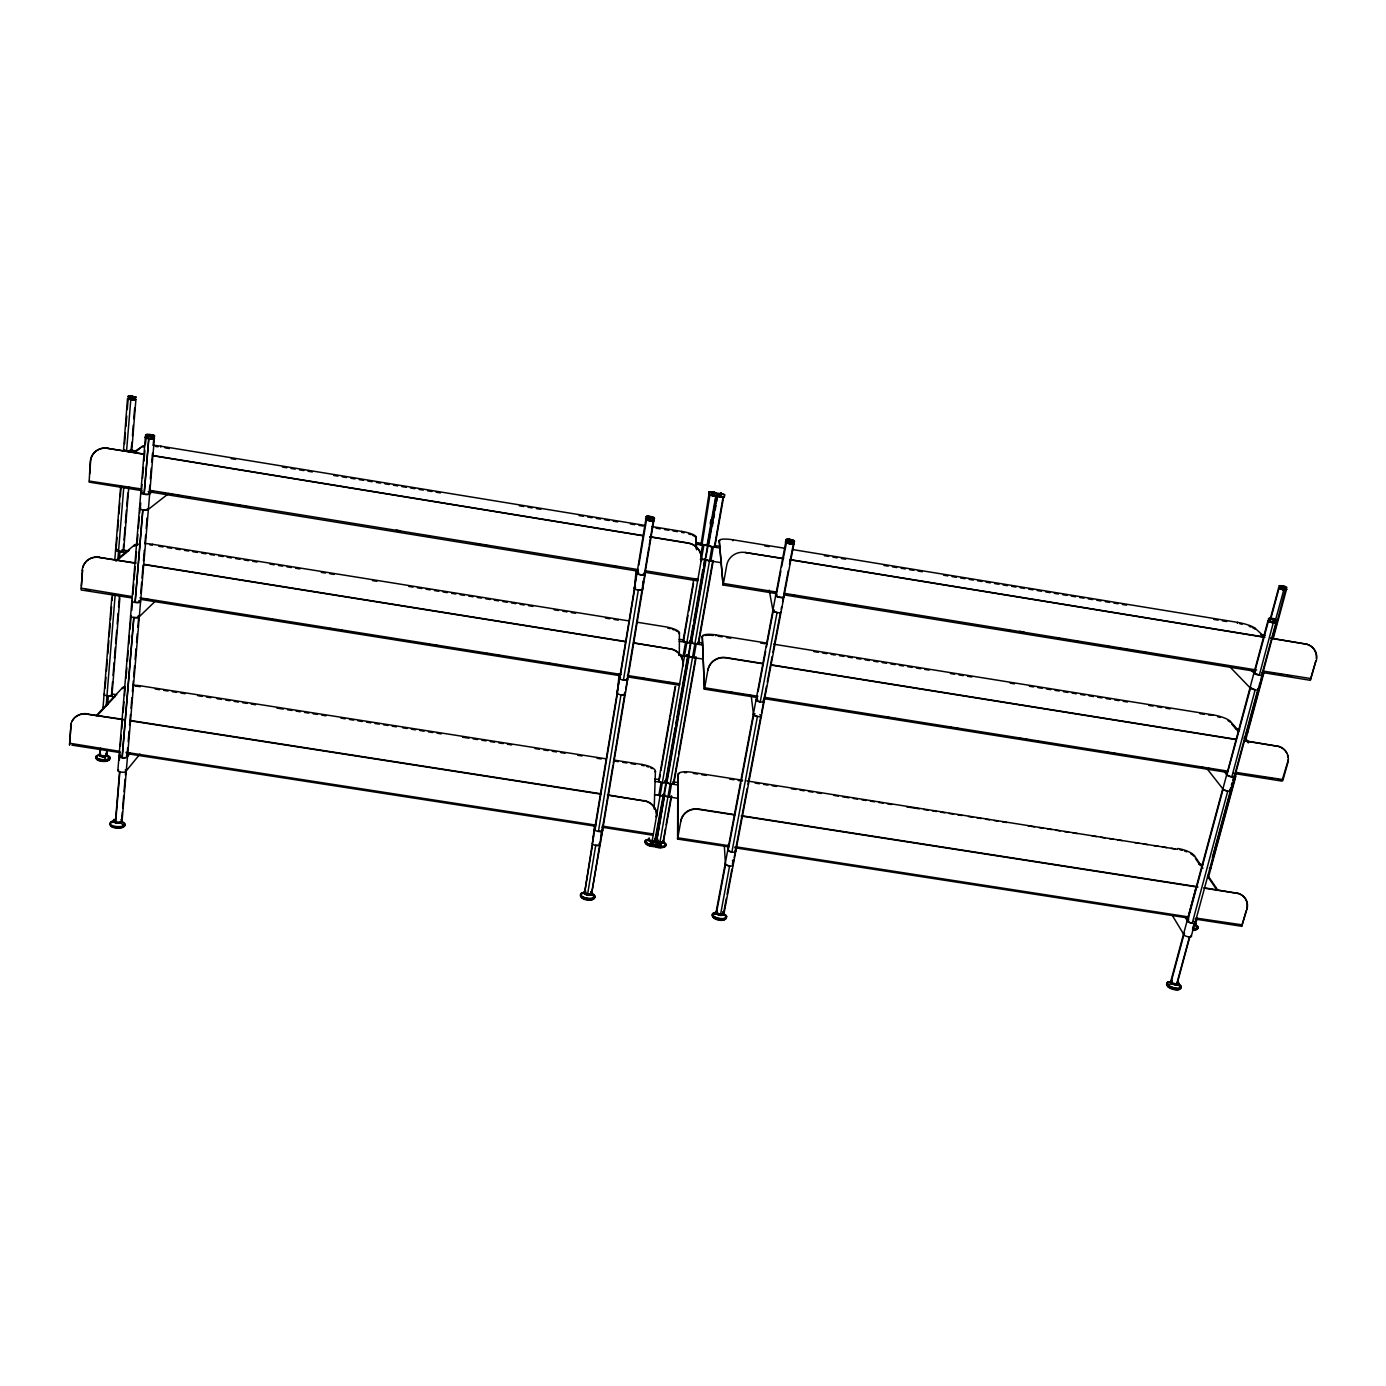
<?xml version="1.0" encoding="UTF-8"?>
<svg xmlns="http://www.w3.org/2000/svg" width="1386" height="1386" viewBox="0 0 1386 1386"><rect width="100%" height="100%" fill="white"/><g stroke="black" fill="none" stroke-linecap="round" stroke-linejoin="round"><path stroke-width="1.5" d="M742.567 780.231L691.371 772.21A13.86 4.678 10.2 0 0 677.789 774.791L677.598 839.067L728.378 846.794M677.789 774.791L677.91 837.439M1285.584 589.033C1289.586 591.527 1274.843 588.322 1280.023 587.681M654.209 846.759L653.17 846.586A38.011 13.981 9.9 0 1 651.784 846.361L649.618 845.945L649.843 844.213A14.362 3.067 -75 0 1 650.225 843.45L651.368 841.337L654.019 841.111M70.911 725.9L69.56 744.906L70.911 725.9A15.922 14.258 28.9 0 1 71.327 723.423M669.94 648.596A15.61 14.969 1.2 0 1 682.796 665.852L682.796 666.146A15.627 14.969 1.2 0 0 669.94 648.873L633.627 642.775M1270.217 620.53C1262.334 620.547 1281.357 625.259 1274.773 621.638A5.353 3.049 -65.8 0 1 1274.427 621.76L1274.011 621.621M656.981 840.696A3.794 1.559 16.6 0 0 656.427 840.886L655.561 845.425L657.726 845.824A40.922 15.003 9.9 0 0 658.818 845.98L661.33 846.222A6.705 2.495 10 0 0 666.06 844.871A6.705 2.495 10 0 0 663.114 841.926M654.157 809.043L655.422 771.292A13.877 4.678 9.7 0 0 641.978 764.466L614.223 760.117M653.343 834.199L653.17 835.29L601.992 827.217M713.114 492.134L712.924 492.203A16.199 15.662 53 0 1 716.597 493.312L708.852 492.134L713.877 492.03M643.78 800.467A15.229 14.224 2.3 0 1 656.392 816.874L656.375 817.238A15.246 14.241 2.3 0 0 643.762 800.831L607.414 794.802M712.387 492.169L712.612 492.255M1275.415 619.23A17.516 9.997 -65.4 0 0 1272.937 619.022L1277.147 620.668L1268.398 618.624L1276.211 620.72M111.244 822.782L111.382 821.603L113.34 821.24A27.01 21.518 60 0 1 114.449 821.153M642.948 581.115L642.359 589.327L643.624 581.722M81.324 586.139L82.536 569.923L81.116 589.968L131.878 597.955M144.283 454.106L107.727 448.371A16.84 15.367 40.2 0 0 90.298 461.555L89.137 482.12L141.84 490.627M89.674 473.943L90.61 461.347A16.84 15.35 40.2 0 1 108.039 448.18M105.977 754.452A3.933 1.369 3.6 0 1 105.89 756.375A3.933 1.369 3.6 0 1 100.329 756.028L100.554 754.798A3.448 1.195 3.5 0 0 100.71 756.392A3.448 1.195 3.5 0 0 105.319 756.721A3.448 1.195 3.5 0 0 105.994 755.179A6.999 2.425 3.5 0 1 108.42 759.078A6.999 2.425 3.5 0 1 97.384 758.385A6.999 2.425 3.5 0 1 100.364 754.85A7.121 2.477 3.5 0 0 97.297 758.61A7.121 2.477 3.5 0 0 108.558 759.285A7.121 2.477 3.5 0 0 105.856 755.335M128.153 398.354L131.566 399.982L136.036 399.411L127.512 398.423L123.527 449.982L126.542 451.178L131.739 450.952L135.88 399.74C136.157 400.138 122.124 395.478 130.856 395.963M103.014 707.657L111.816 597.141M114.778 560.065L120.703 485.81M99.601 754.694L100.104 748.388M105.111 688.08L105.96 677.356M106.479 670.911L107.328 660.169M107.848 653.724L108.87 640.852M109.217 636.555L110.239 623.735M110.568 619.49L111.59 606.756M112.093 600.381L112.595 594.022M116.06 550.19L117.082 537.352M117.602 530.925L118.451 520.235M118.971 513.808L119.82 503.118M120.322 496.69L121.188 486.001M124.567 443.745L125.416 433.056M125.918 426.663L126.784 415.973M127.287 409.563L128.188 398.752M100.572 748.336L100.069 754.642A3.448 1.195 3.6 0 1 100.364 753.568M153.153 438.773L146.933 438.201A4.66 0.936 6.6 0 1 146.206 436.659M106.15 705.838L115.177 594.681M117.949 558.385L123.787 487.144M127.997 451.351L131.739 450.935L126.542 451.178L130.786 399.774L127.685 398.718L132.935 399.774M107.623 704.85L108.351 695.911L114.743 696.915M119.387 558.558L119.941 551.524L126.351 552.546M104.73 755.716L104.452 756.86M106.757 749.895L106.427 754.088A3.448 1.195 3.6 0 0 106.012 753.828M111.66 692.584L112.526 681.86M113.046 675.432L114.085 662.56M114.432 658.281L115.298 647.557M115.644 643.26L116.684 630.405M117.204 624.046L118.053 613.444M118.572 607.085L119.421 596.482M123.146 550.744L123.666 544.334M124.012 540.055L125.052 527.234M125.398 522.972L126.438 510.152M126.784 505.873L127.824 493.052M130.96 451.091L131.913 442.238M132.432 435.845L133.281 425.173M133.801 418.78L134.667 408.108M106.878 754.053L107.207 749.861M111.989 695.01L119.837 597.955M123.631 550.952L128.811 486.85M149.532 434.823L150.086 435.083A17.931 17.013 -46.8 0 0 145.928 435.169M122.366 688.651L122.436 687.768A14.657 4.626 4.5 0 1 124.636 686.468M138.098 543.901A15.003 3.742 5.7 0 0 134.217 545.218L134.13 546.136A15.003 3.76 5.7 0 1 138.028 544.819M144.594 445.634A15.246 3.101 6.5 0 0 142.377 446.379L137.006 450.814M117.897 770.079L145.357 437.474M114.328 820.269L114.362 819.802A3.725 1.403 3.1 0 0 114.241 820.564L114.328 820.391A4.245 1.594 3.1 0 0 114.917 822.4A4.245 1.594 3.1 0 0 120.513 822.712A4.245 1.594 3.1 0 0 121.344 820.651M119.491 756.288L119.837 752.096M120.374 745.807L121.24 735.325M121.76 729.036L122.626 718.554M123.146 712.248L124.03 701.766M124.549 695.477L125.242 687.092M125.953 678.499L126.836 667.775M127.373 661.33L128.274 650.606M128.811 644.161L129.522 635.568M130.059 629.14L130.942 618.399M132.883 594.611L133.784 583.87M134.13 579.573L135.204 566.683M135.551 562.387L136.452 551.663M136.989 545.218L137.872 534.476M138.409 528.031L139.293 517.307M139.657 513.011L140.021 508.714M141.32 493.087L142.03 484.563M142.567 478.17L143.451 467.498M143.988 461.105L144.872 450.45M145.391 444.057L146.258 437.3M119.352 760.065L119.75 755.283M131.791 610.394L132.415 602.823M140.281 508.09L140.714 502.875M115.419 821.621L119.56 771.811M122.072 757.726L133.766 617.532M135.031 602.39L142.758 509.944M144.057 494.265L148.7 438.756L152.755 438.842M148.839 438.652L144.196 494.161A3.933 0.884 6.1 0 0 148.839 494.092M120.894 822.799L121.327 821.5A7.692 2.911 3.1 0 1 123.371 825.9A7.692 2.911 3.1 0 1 111.417 825.172A7.692 2.911 3.1 0 1 114.38 820.91A3.725 1.403 3.1 0 0 116.129 823.024A3.725 1.403 3.1 0 0 121.084 822.591M121.57 820.616L122.28 812.335M122.626 808.194L123.666 795.772M124.012 791.631L125.069 779.209M125.416 775.069L125.762 770.928M127.651 748.042L126.94 756.409A3.76 1.299 3.8 0 1 126.836 756.912M128.188 741.753L129.054 731.288M129.591 724.999L130.475 714.535M130.994 708.246L131.878 697.782M132.415 691.51L133.316 680.89M133.662 676.593L134.581 665.886M135.118 659.459L136.019 648.735M136.556 642.307L137.283 633.749M137.82 627.321L138.721 616.597M140.748 593L141.649 582.293M142.013 577.997L143.104 565.141M143.451 560.845L144.369 550.121M144.906 543.693L145.634 535.117M146.171 528.69L147.072 517.966M149.809 485.187L149.082 493.918A3.933 0.884 6.1 0 0 149.099 493.711M150.329 479.002L151.247 468.156M151.767 461.971L152.512 453.257M153.205 444.923L153.759 438.357M122.107 820.529L154.348 438.53M130.405 397.054C128.084 393.919 127.391 398.423 132.432 397.591M132.848 685.256A14.657 4.626 4.5 0 1 140.367 685.793L140.281 686.676A14.657 4.643 4.5 0 0 135.274 686.174M144.785 543.555A15.003 3.742 5.7 0 1 152.46 544.282L152.373 545.2A15.003 3.76 5.7 0 0 149.844 544.854M160.759 447.141L160.845 446.188A15.246 3.101 6.5 0 0 153.049 445.339M634.528 588.062L636.157 569.629M1272.885 637.82L1285.515 589.293M619.733 677.841L620.148 673.717M602.408 829.989L602.841 825.675M617.307 692.567L619.247 673.561M601.403 831.34L600.086 843.97L600.467 841.631M594.49 825.987L592.567 842.809A4.054 1.542 9.2 0 0 594.265 844.992A4.054 1.542 9.2 0 0 599.41 845.321A4.054 1.542 9.2 0 0 599.202 843.26M595.356 824.514L594.092 833.488M688.218 655.786L716.475 495.339L713.755 495.582M1270.252 620.772C1264.534 621.673 1280.768 624.653 1276.246 620.945M655.942 847.019C667.238 850.987 655.942 840.262 662.075 842.29M654.868 840.453A3.24 1.213 9.9 0 1 653.967 841.856A3.24 1.213 9.9 0 1 649.843 841.163A3.24 1.213 9.9 0 1 649.393 839.518A6.705 2.512 9.9 0 0 645.114 841.389L645.737 843.208M717.272 495.963C724.22 500.381 729.746 492.55 716.926 494.317M594.646 829.053L636.607 575.381M594.559 829.296L584.58 893.052M617.013 692.948L619.438 678.239M634.234 588.374L636.746 573.146M592.948 840.47L593.71 835.81M636.919 573.492L645.807 519.542M584.771 891.856L592.411 845.495M595.062 829.382L617.515 693.035M619.94 678.308L634.753 588.461M638.097 569.403L637.421 573.544A3.725 0.901 9.5 0 0 642.013 574.861A3.725 0.901 9.5 0 0 644.438 574.116M638.79 565.28L646.517 519.698M587.647 893.901L595.755 845.183A3.552 1.351 9.2 0 0 599.098 845.113A3.552 1.351 9.2 0 0 599.41 843.745M598.423 831.427L621.015 694.698A3.638 1.091 9.4 0 0 623.596 694.784M623.44 680.11L638.34 589.986A3.708 0.918 9.5 0 0 642.065 589.639L627.165 679.469M645.114 569.975L648.891 547.297M649.237 545.2L653.031 522.314M591.735 892.879L599.774 844.438M600.848 839.31L602.009 832.31M602.096 830.474L612.924 765.211M613.27 763.097L624.722 694.178M625.017 693.78L625.415 691.337M625.831 688.894L627.044 681.531M644.04 579.192L653.88 520.287M602.598 830.543L591.475 894.42M625.155 694.473L602.512 830.803M625.225 694.265L645.114 574.497M641.978 764.466L641.839 765.315A13.877 4.695 9.7 0 1 644.195 765.765M651.905 526.541L681.791 531.427L681.635 532.363A14.432 3.153 9.8 0 1 684.095 532.813M713.443 493.052L713.322 491.909M655.422 771.292L655.283 772.141A13.877 4.695 9.7 0 0 655.093 771.292M637.716 622.331L665.505 626.801A14.206 3.794 9.7 0 1 679.417 632.848L679.261 633.749A14.206 3.794 9.7 0 0 678.412 632.293M696.309 548.596L696.049 536.919A14.432 3.136 9.8 0 0 681.791 531.427M648.613 838.755L648.839 840.107M658.766 780.561L675.103 686.572M683.09 640.765L693.832 579.123M659.528 778.759L660.256 774.601M660.983 770.425L670.044 718.381M670.408 716.25L675.606 686.486M683.523 640.99L687.976 615.471M688.721 611.226L693.52 583.575M700.848 554.573L702.477 545.183C689.154 541.406 721.482 547.955 701.004 544.715L708.974 493.953M652.217 840.713L703.828 545.46M655.093 842.22L655.543 841.978A3.898 1.438 9.8 0 0 655.595 840.904L657.501 840.626M688.166 655.89L666.025 782.137M666.614 781.773L688.755 655.613M710.169 523.873L710.879 519.767M654.937 839.985L662.976 797.019M665.99 779.764L675.121 727.737M675.848 723.579L676.576 719.403M676.94 717.29L687.751 655.647M690.141 642.047L693.121 625.051M693.866 620.789L702.806 569.785M703.551 565.54L704.296 561.295M710.186 495.062L715.332 495.824L708.523 493.97L709.927 494.958L701.957 544.923L707.137 545.114L715.471 497.557M666.077 782.016L655.37 841.094M666.562 781.912L656.617 841.302M689.05 653.776L705.665 559.199A3.881 0.884 10 0 0 709.234 560.81A3.881 0.884 10 0 0 713.288 560.568M705.976 557.259L716.857 495.79M656.86 839.881L664.76 794.906M667.012 782.068L689.171 655.873M691.562 642.272L706.098 559.39M724.462 496.916L723.059 497.176L714.431 546.846L712.335 546.742L708.575 545.356L717.29 495.72L719.871 496.604M712.317 526.351L713.028 522.227M713.755 518.104L714.483 513.946M715.211 509.805L715.938 505.665M716.666 501.507L717.394 497.366M659.996 841.926L711.988 546.794L715.696 546.708L714.292 545.616M711.988 546.794C708.783 546.864 706.999 543.364 709.164 546.049C713.305 548.146 719.213 545.27 713.322 546.95L710.845 561.018L721.517 562.751M696.188 657.172L673.873 783.367M714.795 546.968L723.561 497.297M663.218 841.163L665.384 828.897M666.094 824.809L671.153 796.188M673.475 783.073L677.893 758.107M678.62 753.949L695.755 656.929M698.163 643.329L712.802 560.481M698.596 643.554L713.253 560.689M702.286 636.52L704.434 689.223L702.286 636.52A14.189 3.777 10.2 0 1 715.99 634.927L767.186 643.156M775.831 593.52L723.059 584.961L719.247 540.713A14.414 3.136 10.1 0 1 733.055 539.812L784.13 548.18M734.719 814.639L698.457 808.991A15.211 14.189 -1.3 0 0 680.907 820.685L677.581 838.928L677.91 837.82L728.776 845.703M757.432 697.574L704.4 689.137L707.917 669.871A15.592 14.917 -4.6 0 1 725.969 657.57L762.248 663.374M715.834 635.81L715.99 634.927M732.882 540.748L733.055 539.812M1271.43 638.149L1273.37 637.82L1271.603 638.166M716.181 912.109L716.406 913.513M716.164 911.728L785.775 541.891M716.649 911.971L725.692 863.876M728.689 847.903L740.886 783.107M741.267 781.028L753.36 716.735M756.496 700.051L757.293 695.807M758.09 691.562L765.678 651.212M766.475 646.967L772.868 612.993M780.855 570.911L776.229 595.495A3.708 0.884 10.5 0 0 778.793 597.054A3.708 0.884 10.5 0 0 783.263 597.193M781.635 566.805L786.607 541.909M731.895 852.078L757.466 716.354A3.638 1.091 10.7 0 1 754.071 715.141A3.638 1.091 10.7 0 1 754.694 714.033M760.238 701.888L777.078 612.421A3.69 0.918 10.6 0 1 773.735 611.382A3.69 0.918 10.6 0 1 773.856 610.429M720.599 914.24L729.625 865.852A3.534 1.334 10.9 0 1 726.091 864.569M723.561 913.079L726.333 898.44M727.113 894.265L731.86 869.178M733.748 859.84L732.865 864.466L732.553 860.152M734.182 857.536L735.048 852.892M735.29 851.073L747.158 788.391M747.938 784.199L760.897 715.8M761.538 712.958L766.458 686.33M767.272 682.085L772.089 656.617M772.886 652.373L780.526 612.04M781.184 609.199L781.652 606.687M782.605 601.645L783.558 596.604A4.227 1.005 10.5 0 1 781.721 597.591A4.227 1.005 10.5 0 1 776.247 596.292A4.227 1.005 10.5 0 1 777.2 595.079M783.644 595.148L788.305 570.547M789.483 564.345L793 545.737M724.012 912.958L723.405 914.258M783.766 597.314L793.901 543.797M724.029 913.322L783.904 597.019M1283.471 589.5L1286.381 589.674L1278.55 587.699L1282.708 589.587L1286.624 589.518L1285.359 589.033M655.959 841.319L655.924 841.493A3.881 1.542 10.1 0 0 656.184 842.186M1270.269 620.789L1267.913 620.945L1275.622 622.99M121.223 822.556L121.258 822.452A3.725 1.403 3.1 0 0 121.223 821.5M793.537 542.602A4.401 0.936 10.5 0 1 792.619 543.693C777.511 541.233 797.522 545.772 792.238 542.671M697.886 579.435L691.389 578.776M724.843 494.663L721.326 493.433A16.234 1.161 -79.2 0 0 721.136 493.607L717.324 493.225M655.249 846.915L655.907 845.547M1168.034 985.255L1168.363 987.109M1177.494 849.306L746.829 780.907M773.596 644.178L1213.062 714.864L1208.557 715.055M1237.282 623.267L1237.525 622.366A14.726 2.928 13.2 0 1 1255.283 628.378L1264.725 637.11M1170.893 980.959L1222.816 788.495M1194.212 856.565L1194.437 855.734A14.172 4.383 15.1 0 0 1177.719 848.475M1230.162 722.279L1230.387 721.413A14.501 3.534 14 0 0 1213.062 714.864M1255.058 629.279L1255.283 628.378M1187.178 920.754L1195.927 888.045M1230.82 791.008L1195.061 922.989M1222.833 789.119L1267.947 620.772M1171.378 981.184L1184.008 934.285M1187.698 920.599L1223.214 788.773M1227.598 772.539L1250.64 687.577M1259.164 675.017L1254.417 673.042L1268.45 620.963L1269.905 620.755M1171.551 982.12L1171.603 983.436M1270.165 619.282L1278.62 587.924L1279.832 587.768M1270.615 619.455L1278.516 590.176M1192.203 923.301L1227.805 791.008A3.725 1.022 14.7 0 1 1223.977 789.725M1231.79 776.922L1255.179 689.76L1250.432 687.785M1259.32 675.173L1273.266 622.834L1272.123 622.591M1275.501 620.044L1283.817 589.76M1177.06 983.956L1189.777 936.971M1193.242 926.143L1192.618 928.395A6.878 2.339 16 0 0 1197.885 927.927A6.878 2.339 16 0 0 1195.321 924.791M1230.144 789.847L1230.768 787.473M1231.409 785.117L1232.067 782.744M1232.708 780.37L1233.349 777.996M1212.334 857.449L1230.404 790.748M1234.268 776.42L1257.241 691.614M1261.78 674.861L1275.328 624.826M1191.388 935.775L1195.061 922.244M1230.785 790.384L1234.631 776.16M1258.159 689.327L1260.151 681.981M1260.636 680.128L1261.641 676.455M1234.753 776.68L1258.297 689.778M1262.265 675.069L1276.385 622.938M1210.636 867.532L1236.555 771.846M1247.972 729.712L1263.616 672.002M1195.564 924.237L1197.175 918.312M1208.176 878.412L1211.104 867.601M1235.862 776.264L1211 867.809M1245.338 741.354L1264.067 672.21M1273.37 637.924L1286.381 589.864M1203.984 887.75L1236.26 893.138A15.281 13.496 -22.8 0 1 1247.019 909.025L1241.665 926.42L1246.17 910.637M1244.593 740.678L1276.904 746.136A15.766 14.085 -28.3 0 1 1287.837 762.837L1282.812 780.578L1277.961 779.486M1282.189 780.162L1287.525 762.491A15.766 14.085 -28.3 0 0 1287.992 759.978M1310.48 679.296L1315.868 660.931L1310.359 680.318L1261.832 672.401M1269.056 619.23L1269.126 618.295M712.006 495.53L716.389 495.443M723.249 583.974L723.094 585.013L719.247 540.713M716.579 493.364L709.147 491.909A16.199 15.662 53.2 0 1 712.924 492.255L713.132 492.359M719.819 495.512L721.482 495.582M150.346 434.857L150.052 435.083A17.931 16.996 -47 0 1 154.21 435.464M712.127 493.208L711.728 495.27L708.835 494.057M1168.034 985.255L1170.165 984.181A26.143 19.317 -47.7 0 1 1171.863 983.592M1285.861 589.708L1284.008 589.587M654.071 842.497L653.655 842.549A3.863 2.01 9.9 0 1 651.507 842.515L651.333 842.411A3.742 1.109 11 0 1 650.848 842.272L651.212 841.614A2.772 1.039 9.9 0 0 654.712 841.319M716.233 495.582L714.015 495.599M704.677 559.164L701.368 559.407M126.542 451.178L123.978 449.688M712.369 492.151L713.495 492.325L709.251 491.874M654.227 841.181L650.432 840.99M126.282 770.824L139.969 754.071M127.495 756.479L130.232 753.187M97.54 715.176L115.073 696.448M69.629 743.225L119.716 751.368M96.154 715.8L122.436 687.768M70.599 726.229A15.939 14.258 28.9 0 1 87.249 714.136L121.777 719.143M139.293 616.666L155.942 600.554M663.357 842.22L671.638 796.118A3.742 1.299 10 0 1 667.532 796.794A3.742 1.299 10 0 1 664.379 794.698M649.705 845.962L649.739 845.928A5.769 2.166 9.9 0 1 646.534 842.255M647.747 517.654L647.245 519.871L646.569 519.04M650.19 517.047L650.346 516.926A17.689 14.016 82.2 0 0 646.985 516.216M116.06 560.239L134.217 545.218M115.991 561.191L129.193 550.242M81.168 588.149L131.462 596.482M82.207 570.183A16.459 14.917 35.1 0 1 99.324 557.449L135.932 563.011M793.398 543.624L792.879 543.814A4.21 0.884 10.5 0 1 787.213 542.948A4.21 0.884 10.5 0 1 786.555 541.597A4.262 0.901 10.5 0 0 787.092 543.052A4.262 0.901 10.5 0 0 793.035 544.005A4.262 0.901 10.5 0 0 792.567 542.619M1272.712 619.057C1263.547 617.359 1277.026 618 1276.489 620.616M148.337 509.39L168.676 493.485M149.653 493.762L153.049 491.198M151.403 438.894L151.628 436.451M1171.898 981.842A3.604 1.317 16.5 0 0 1171.967 983.713A3.604 1.317 16.5 0 0 1176.662 985.03A3.604 1.317 16.5 0 0 1177.372 983.384L1178.135 982.05A4.123 1.507 16.5 0 1 1177.286 983.939A4.123 1.507 16.5 0 1 1171.898 982.379A4.123 1.507 16.5 0 1 1172.002 980.266M133.558 452.165L142.377 446.379M133.229 399.792L135.36 399.584L128.534 399.22M150.416 435.1L150.606 434.927M790.574 539.795L790.99 539.968M105.249 756.236L103.396 756.548M661.832 842.515L660.429 842.74M716.112 495.668L715.592 495.807M793.745 543.104L794.178 540.661M786.451 539.934L785.966 542.359M700.883 543.52L700.935 544.698M647.331 520.114L652.771 520.876A5.405 4.297 83 0 0 653.17 520.876L646.846 519.889A4.227 0.901 9.6 0 1 646.569 518.71M1285.619 589.83L1286.225 587.803L1279.209 585.758L1286.537 587.058L1286.918 587.907L1284.372 587.837L1279.053 585.88L1286.225 587.803M650.017 517.013L650.346 516.926A17.706 14.033 82.2 0 1 653.568 518.364M135.014 399.948L131.67 399.878M593.797 898.717L594.854 896.881L592.844 895.46A26.577 24.324 20.7 0 0 591.077 894.507M1283.072 586.105L1283.211 586.243A16.112 9.2 -66 0 0 1280.785 586.607M1273.422 619.005L1272.348 618.901L1273.266 618.936M130.544 451.212L126.68 451.074M721.708 493.641L720.581 493.485L721.69 493.624M104.071 756.531L104.21 756.513A24.827 9.754 84.9 0 1 104.955 758.09L105.267 761.434M657.518 841.458L657.051 841.51A4.435 4.141 1.2 0 1 656.167 841.527A3.136 2.911 1.2 0 1 655.63 841.441M723.977 496.968L720.737 496.76M131.081 396.188L136.174 397.505L132.779 397.903M653.655 842.549L652.789 842.584M1280.075 585.498L1279.469 587.664M1283.54 586.226L1282.639 586.122M714.916 495.807L709.649 495.01M131.479 396.431L132.588 396.5L131.549 396.292M789.933 539.899L791.025 539.986M89.328 481.081L141.424 488.981M722.366 497.158L718.156 496.309M133.316 397.661L135.984 397.228L130.786 396.153M133.177 400L132.103 399.93M1279.971 587.421L1278.637 587.525L1279.988 587.421M661.33 845.98L656.635 845.651M130.544 398.475L132.259 398.648M661.139 845.131L659.078 844.923A37.405 13.721 9.9 0 1 657.761 844.75L656.843 844.611M720.616 493.52L721.725 493.676L720.599 493.433M1272.435 618.936L1272.781 618.832M711.122 494.109L713.097 494.404M660.62 845.945L658.818 845.737A42.533 15.644 9.9 0 1 657.744 845.616L656.306 845.356M102.98 756.531L102.044 756.392M713.669 495.564L712.023 495.322M789.777 539.795L790.8 540.072M656.479 846.603L657.553 846.759A40.887 15.003 9.9 0 0 658.645 846.915L661.157 847.175A6.705 2.495 10 0 0 664.483 843.641M126.005 752.338L595.824 825.103M602.234 826.108L653.447 834.025M735.134 846.69L1187.629 916.77M1196.066 918.086L1242.202 924.86M71.899 745.131L120.132 752.598M126.421 753.568L595.599 826.229M734.736 847.764L1188.738 918.086M1195.061 919.057L1241.423 926.246M140.367 685.793L605.699 758.766M155.232 689.015L159.494 689.691M163.756 690.367L168.035 691.025M172.297 691.701L176.559 692.359M180.838 693.035L185.1 693.71M197.903 695.72L202.183 696.378M206.445 697.054L210.724 697.712M217.117 698.717L221.379 699.393M225.658 700.069L229.92 700.727M234.199 701.403L238.461 702.078M242.723 702.737L247.003 703.412M251.264 704.071L255.526 704.746M276.871 708.09L283.281 709.095M287.543 709.771L291.822 710.429M296.084 711.105L300.346 711.78M304.625 712.439L308.887 713.114M313.167 713.79L317.429 714.448M321.691 715.124L325.97 715.8M340.904 718.139L345.166 718.797M349.445 719.473L353.707 720.148M357.986 720.807L362.248 721.482M366.51 722.158L370.79 722.816M375.052 723.492L379.314 724.15M383.593 724.826L387.855 725.502M392.134 726.16L396.396 726.836M402.806 727.841L407.068 728.516M411.33 729.175L415.609 729.85M419.871 730.509L424.133 731.184M428.413 731.86L432.675 732.518M436.954 733.194L441.216 733.87M462.56 737.213L468.953 738.218M473.232 738.877L477.494 739.552M481.774 740.228L486.036 740.886M490.297 741.562L494.577 742.22M498.839 742.896L503.101 743.572M507.38 744.23L511.642 744.906M535.117 748.579L539.397 749.254M543.659 749.93L547.92 750.588M552.2 751.264L556.462 751.94M560.741 752.598L565.003 753.274M577.806 755.283L582.068 755.942M597.019 758.298L601.281 758.956M614.085 760.966L618.364 761.642M622.626 762.3L626.888 762.976M631.167 763.651L635.429 764.31M693.346 773.388L697.608 774.064M701.87 774.739L706.15 775.398M729.608 779.088L733.87 779.746M738.132 780.422L742.394 781.08M755.197 783.09L759.459 783.766M763.738 784.424L768 785.1M772.262 785.775L776.524 786.434M791.458 788.773L795.72 789.448M799.982 790.124L804.261 790.782M808.523 791.458L812.785 792.116M817.047 792.792L821.309 793.468M834.112 795.46L838.374 796.136M842.636 796.811L849.046 797.799M853.308 798.475L857.57 799.15M861.832 799.809L866.111 800.484M870.373 801.143L874.635 801.818M878.897 802.494L883.159 803.152M887.438 803.828L891.7 804.504M906.635 806.843L919.42 808.835M923.682 809.511L927.962 810.186M932.224 810.845L936.486 811.52M940.747 812.179L945.027 812.854M949.289 813.53L953.551 814.188M957.813 814.864L962.075 815.522M968.485 816.527L972.747 817.203M977.009 817.879L981.271 818.537M985.55 819.213L989.812 819.871M994.074 820.547L998.336 821.222M1002.598 821.881L1006.877 822.556M1028.204 825.9L1034.597 826.905M1038.859 827.563L1043.121 828.239M1047.4 828.915L1051.662 829.573M1055.924 830.249L1060.186 830.907M1064.448 831.583L1068.727 832.258M1072.989 832.917L1077.251 833.592M1092.185 835.931L1096.447 836.607M1100.709 837.265L1104.971 837.941M1109.25 838.599L1113.512 839.275M1117.774 839.951L1122.036 840.609M1134.839 842.619L1139.101 843.294M1143.363 843.953L1147.643 844.628M1154.036 845.633L1158.298 846.292M1162.559 846.967L1166.821 847.643M1171.101 848.301L1175.363 848.977M112.526 694.091L116.788 694.767M654.729 778.932L659.008 779.608M673.683 781.895L677.945 782.57M1198.838 864.067L1203.117 864.743M654.677 781.357L661.087 782.362L658.818 795.356L654.538 794.698M677.91 784.996L671.517 783.991L669.23 796.985L677.771 798.319M130.336 720.477L601.004 793.797M743.242 815.973L1197.573 886.745M87.249 714.136L123.493 719.767M129.886 720.772L601.126 794.195M607.518 795.183L643.762 800.831M680.907 820.685L680.907 821.049A15.211 14.189 -1.3 0 1 698.475 809.355L734.753 815.003M741.146 816.007L1197.833 887.144M1204.243 888.149L1236.26 893.138M656.427 840.453L654.989 840.228A3.881 1.594 3.9 0 1 655.838 841.475L655.924 841.493A3.881 1.282 15.8 0 0 657.934 843.069M654.642 844.265L653.62 844.109A42.637 15.592 9.9 0 1 652.581 843.935L650.225 843.45M654.504 845.079L653.43 844.906M654.469 845.321L649.791 844.438A6.705 2.512 9.9 0 1 645.114 841.389M654.296 846.257L653.204 846.084A36.521 13.444 9.9 0 1 651.766 845.841L649.618 845.391A6.705 2.495 9.9 0 1 646.586 840.852M144.49 564.397L625.086 641.406M770.789 664.743L1236.052 739.31M99.324 557.449L135.655 563.27M144.196 564.639L625.051 641.683M633.593 643.052L669.94 648.873M707.917 669.871L707.934 670.166A15.61 14.917 -4.6 0 1 725.987 657.865L762.3 663.686M770.841 665.055L1236.329 739.639M1244.871 741.008L1276.904 746.136M678.88 655.231L683.159 655.924L685.533 642.29L679.123 641.268M702.338 658.991L693.797 657.622L696.205 644.005L702.598 645.027M139.899 597.816L621.084 674.462M627.356 675.467L679.712 683.8L679.383 685.238L628.083 676.974M704.781 687.803L757.882 696.257M764.258 697.279L1228.152 771.17M1236.589 772.504L1282.76 779.556M85.62 589.57L89.83 590.245M146.708 599.306L150.918 599.982M207.64 609.008L211.833 609.684M268.382 618.676L272.574 619.351M329.833 628.464L334.078 629.14M338.34 629.833L342.585 630.509M425.294 643.676L429.521 644.351M433.749 645.027L437.993 645.703M486.607 653.447L490.817 654.105M495.01 654.781L499.22 655.457M547.591 663.149L551.801 663.825M556.011 664.5L560.204 665.159M643.208 678.378L647.487 679.071M668.849 682.466L673.128 683.142M730.041 692.22L734.285 692.896M738.53 693.572L742.775 694.247M747.019 694.923L751.264 695.599M825.398 707.397L829.608 708.073M886.59 717.151L890.8 717.827M895.027 718.485L899.254 719.161M947.504 726.853L951.714 727.511M955.907 728.187L960.1 728.863M1017.099 737.941L1021.378 738.617M1025.64 739.292L1029.902 739.968M1034.164 740.661L1038.443 741.337M1104.503 751.853L1108.748 752.529M1112.993 753.204L1117.22 753.88M1121.465 754.556L1125.709 755.231M1199.895 767.047L1204.122 767.723M1208.332 768.398L1212.559 769.074M1261.087 776.801L1265.297 777.459M1269.524 778.135L1273.734 778.811M140.298 599.306L619.542 675.623M763.807 698.596L1227.078 772.366M1233.401 773.371L1281.911 781.098M152.46 544.282L629.157 620.963M158.801 546.24L163.063 546.916M167.342 547.609L171.621 548.302M175.901 548.977L180.163 549.67M184.442 550.363L188.721 551.039M192.983 551.732L197.262 552.425M201.542 553.101L205.821 553.794M210.083 554.487L214.362 555.162M218.642 555.855L222.921 556.548M227.183 557.224L231.462 557.917M235.741 558.61L240.021 559.286M244.282 559.979L248.562 560.672M252.841 561.347L257.103 562.04M269.941 564.102L274.203 564.795M278.482 565.488L282.761 566.164M287.041 566.857L291.303 567.55M295.582 568.225L299.861 568.918M321.24 572.349L325.502 573.042M329.781 573.735L334.061 574.41M372.522 580.595L376.801 581.288M408.87 586.451L413.132 587.127M417.411 587.82L421.69 588.513M425.97 589.189L430.232 589.882M434.511 590.575L438.79 591.268M443.07 591.943L447.331 592.636M451.611 593.329L455.89 594.005M460.152 594.698L464.431 595.391M468.711 596.067L472.99 596.76M477.252 597.453L481.531 598.128M485.81 598.821L490.09 599.514M494.352 600.19L498.631 600.883M502.91 601.576L507.189 602.252M511.451 602.945L515.731 603.638M520.01 604.313L524.289 605.006M528.551 605.699L532.83 606.375M554.209 609.823L558.471 610.516M562.751 611.191L567.03 611.884M571.309 612.577L575.571 613.253M605.491 618.069L609.771 618.762M614.05 619.438L618.329 620.131M717.965 636.157L722.227 636.85M726.489 637.525L730.769 638.218M760.619 643.017L764.899 643.71M813.946 651.593L818.225 652.286M822.487 652.962L826.749 653.655M831.011 654.331L835.273 655.024M839.552 655.717L843.814 656.392M848.076 657.085L852.338 657.761M856.617 658.454L860.879 659.13M865.141 659.823L869.403 660.516M873.682 661.191L877.944 661.884M882.206 662.56L886.468 663.253M890.748 663.946L895.01 664.622M899.271 665.315L903.533 665.99M907.795 666.683L912.075 667.376M916.337 668.052L920.599 668.745M924.86 669.421L929.14 670.114M950.467 673.544L954.729 674.237M958.991 674.913L963.27 675.606M967.532 676.281L971.794 676.974M1010.186 683.142L1014.448 683.835M1029.382 686.243L1033.644 686.919M1037.923 687.612L1042.185 688.288M1046.447 688.981L1050.709 689.674M1054.989 690.349L1059.25 691.042M1063.512 691.718L1067.774 692.411M1072.054 693.104L1076.316 693.78M1080.578 694.473L1084.84 695.148M1089.101 695.841L1093.381 696.534M1097.643 697.21L1101.905 697.903M1106.167 698.579L1110.446 699.272M1114.708 699.965L1118.97 700.64M1123.232 701.333L1127.511 702.009M1148.838 705.439L1153.1 706.132M1157.362 706.825L1161.624 707.501M1165.903 708.194L1170.165 708.87M1200.033 713.686L1204.295 714.362M121.985 549.844L128.396 550.883M679.105 639.293L683.367 639.968M698.267 642.376L702.529 643.052M1235.411 728.603L1239.673 729.296M160.845 446.188L645.495 525.502M792.653 549.566L1237.525 622.366M165.038 447.834L169.3 448.544M231.219 458.662L235.481 459.355M282.449 467.047L286.711 467.74M290.991 468.451L295.253 469.144M299.515 469.837L303.794 470.547M308.056 471.24L312.335 471.933M333.679 475.433L337.941 476.126M342.221 476.819L346.483 477.529M350.762 478.222L355.024 478.915M359.286 479.625L363.565 480.318M367.827 481.011L372.106 481.722M376.368 482.415L380.648 483.108M384.91 483.818L389.171 484.511M393.451 485.204L397.713 485.897M401.992 486.607L406.254 487.3M410.533 487.993L414.795 488.704M419.057 489.397L423.336 490.09M427.598 490.8L431.878 491.493M436.14 492.186L440.419 492.896M519.404 505.821L523.665 506.514M527.927 507.207L532.207 507.9M536.469 508.61L540.748 509.303M579.175 515.592L583.437 516.285M587.699 516.995L591.978 517.688M596.24 518.381L600.519 519.092M604.781 519.785L609.06 520.478M613.322 521.188L617.584 521.881M630.405 523.977L634.667 524.67M638.946 525.363L643.208 526.074M656.011 528.17L660.29 528.863M664.552 529.556L668.832 530.266M673.094 530.959L677.356 531.652M764.812 545.963L769.057 546.656M824.393 555.717L828.655 556.41M832.917 557.103L837.179 557.796M841.423 558.506L845.685 559.199M883.991 565.471L888.253 566.164M892.497 566.857L896.759 567.55M901.021 568.243L905.283 568.936M909.528 569.646L913.79 570.339M918.052 571.032L922.296 571.725M943.589 575.207L947.833 575.9M952.095 576.611L956.357 577.304M960.602 577.997L964.864 578.69M969.126 579.383L973.388 580.093M977.632 580.786L981.894 581.479M986.156 582.172L990.401 582.865M994.663 583.575L998.925 584.268M1003.169 584.961L1007.431 585.654M1011.693 586.347L1015.938 587.058M1020.2 587.751L1024.462 588.444M1028.707 589.137L1032.968 589.83M1037.23 590.54L1041.492 591.233M1045.737 591.926L1049.999 592.619M1054.261 593.312L1058.506 594.022M1062.767 594.715L1067.029 595.408M1071.274 596.101L1075.536 596.794M1079.798 597.505L1084.043 598.198M1088.305 598.891L1092.566 599.584M1096.811 600.277L1101.073 600.97M1105.335 601.68L1109.597 602.373M1113.842 603.066L1118.104 603.759M1122.365 604.452L1126.61 605.162M1213.876 619.438L1218.138 620.131M1222.383 620.824L1226.645 621.517M130.041 450.017L136.452 451.074M695.98 542.498L700.259 543.191M715.332 545.651L719.594 546.344M1260.74 634.771L1265.002 635.464M152.824 455.492L643.347 535.62M649.739 536.659L688.132 542.931A15.887 15.489 -1 0 1 701.16 560.793L701.16 561.053A15.904 15.506 -1 0 0 688.132 543.173L688.132 542.931M696.084 544.144L702.477 545.183M713.322 546.95L719.715 548.007M783.558 558.523L745.148 552.477A15.887 15.437 -10.2 0 0 726.732 565.211L723.457 583.454L776.316 592.047M789.968 559.563L1264.257 637.023M1270.667 638.08L1305.179 643.953A16.147 14.484 -32.6 0 1 1316.198 661.226M107.727 448.371L144.005 454.296M152.529 455.682L643.329 535.845M649.722 536.902L688.132 543.173M745.148 552.477L783.471 558.731M789.864 559.788L1264.708 637.335M1271.101 638.374L1305.179 643.953M396.205 530.076L400.415 530.751M1019.663 631.288L1023.907 631.981M149.844 490.332L638.357 569.646M644.75 570.685L697.972 579.331L697.626 580.873L644.438 572.21M784.771 593.416L1256.669 670.027M1262.975 671.049L1310.948 678.586M160.811 492.654L165.003 493.329M169.213 494.022L173.406 494.698M177.599 495.374L181.809 496.067M186.001 496.742L190.194 497.418M211.469 500.883L215.731 501.576M219.993 502.269L224.255 502.962M228.517 503.638L232.779 504.331M237.041 505.024L241.303 505.717M245.565 506.41L249.809 507.103M425.71 535.654L429.92 536.347M476.247 543.866L480.474 544.542M484.684 545.235L488.894 545.911M578.984 560.533L583.177 561.209M587.352 561.902L591.545 562.577M604.209 564.639L608.454 565.315M612.716 566.008L616.961 566.701M792.913 595.27L797.141 595.945M801.351 596.638L805.578 597.314M843.468 603.464L847.66 604.157M851.853 604.833L856.063 605.509M1006.461 629.937L1010.723 630.63M1057.449 638.201L1061.676 638.894M1065.921 639.587L1070.165 640.263M1074.41 640.956L1078.655 641.649M1108.35 646.465L1112.594 647.158M1116.839 647.851L1121.049 648.527M1125.276 649.22L1129.486 649.895M1133.713 650.588L1137.923 651.264M1142.151 651.957L1146.361 652.633M1270.494 672.782L1274.687 673.475M1278.88 674.15L1283.072 674.826M1287.265 675.519L1291.457 676.195M148.129 491.649L638.062 571.171M784.268 594.906L1255.543 671.378M122.834 827.373L123.874 825.588L122.037 823.96A26.975 21.466 60.1 0 0 119.906 822.504M712.785 495.772L711.087 495.443M721.69 493.693L721.326 493.433M720.997 493.433L720.807 493.416M713.27 492.359L713.149 492.359M720.27 496.881L718.936 496.586M709.511 560.741L706.773 559.961M1278.672 587.889L1283.193 589.448M1282.83 589.587L1280.248 588.652M1273.076 619.144L1272.954 618.97A17.516 9.997 -65.4 0 0 1270.286 619.421M650.502 844.611L652.356 844.732A42.516 15.644 9.9 0 0 653.43 844.958M1283.8 586.365L1283.003 586.105M713.028 916.96L712.421 914.847L714.795 914.102A26.473 23.822 -16.5 0 1 717.394 913.634M714.154 492.29L716.579 493.087L714.674 492.428M1282.137 589.448L1279.07 588.149L1280.006 588.582M1271.638 622.453L1269.922 621.933A5.353 3.067 -65.7 0 1 1269.628 621.829M710.602 495.2L709.909 494.785M710.377 494.923L709.32 494.542M658.835 843.52L658.177 843.294A3.829 2.01 11.3 0 0 660.082 843.797L660.273 843.779A3.742 1.143 8.5 0 0 660.793 843.831L660.533 843.052A2.772 1.039 10 0 1 658.125 842.515M581.271 896.292L580.613 894.091L582.969 893.52A26.577 24.324 20.2 0 1 585.568 893.26M1269.922 621.933L1268.45 620.963M790.02 539.726L790.401 539.882A17.62 6.583 -84.5 0 1 791.752 541.337M706.219 544.455L707.137 545.114M135.759 396.985L135.845 397.054A16.441 15.835 -48.9 0 0 131.982 396.465A16.459 15.852 -48.6 0 0 128.118 396.569M145.98 437.629L146.206 437.872A5.475 5.215 -49 0 1 145.703 437.733M1283.367 586.382L1283.211 586.243A16.112 9.2 -66 0 1 1285.463 586.521M1250.9 669.906L1253.88 672.92M656.167 842.064L656.617 842.463A3.863 1.213 16.6 0 0 657.57 843.052M1229.191 666.146L1249.912 687.629M1230.387 721.413L1238.789 730.942M1244.385 737.283L1248.578 742.047M660.758 847.626L660.81 847.678A5.769 2.148 10 0 0 662.751 847.539M1231.548 723.873L1238.547 731.825M1244.143 738.184L1248.336 742.948M1268.814 620.391L1268.796 620.166A4.522 0.866 13.3 0 0 1269.385 621.517A4.522 0.866 13.3 0 0 1275.415 622.834A4.522 0.866 13.3 0 0 1275.518 621.638M1223.821 771.084L1226.523 774.445M1207.085 768.78L1222.695 788.669M1247.019 909.025L1246.742 908.61A15.263 13.496 -22.8 0 0 1235.966 892.74M1194.437 855.734L1202.909 868.225M1207.76 875.363L1217.445 889.639M1195.425 858.35L1200.259 865.505M1207.518 876.229L1217.203 890.505M790.297 539.743L790.401 539.882A17.602 6.566 -84.5 0 0 788.911 539.154M1184.926 916.856L1187.178 920.495M1172.417 915.592L1183.523 934.025M721.084 493.451L721.153 493.555A16.234 1.161 -79.2 0 0 720.685 494.577M655.855 840.124L655.873 841.631A3.881 1.629 17.4 0 1 656.756 840.54M660.724 843.641L660.775 843.814A3.881 1.542 10.1 0 1 659.909 843.745M769.213 590.176L772.938 610.446M751.42 697.505L753.447 714.171M727.737 845.183L728.014 849.427M724.341 846.084L725.398 863.305A4.054 1.525 10.9 0 0 727.078 865.401A4.054 1.525 10.9 0 0 732.172 865.938A4.054 1.525 10.9 0 0 732.258 863.963M696.049 536.919L696.569 549.792M679.417 632.848L679.313 655.162M1261.936 674.428A4.349 0.953 13.7 0 1 1260.238 675.294A4.349 0.953 13.7 0 1 1254.694 673.752A4.349 0.953 13.7 0 1 1255.248 672.574M1246.967 730.994A3.933 0.97 14.2 0 1 1246.534 732.31M601.784 830.924A3.569 1.317 9.2 0 1 598.44 831.236M624.48 693.71A3.638 1.091 9.4 0 1 624.41 694.559M624.376 693.329A4.158 1.247 9.4 0 1 623.995 694.94A4.158 1.247 9.4 0 1 618.554 694.213A4.158 1.247 9.4 0 1 617.619 692.411M602.13 829.712A4.071 1.507 9.2 0 1 600.9 831.496A4.071 1.507 9.2 0 1 595.616 830.543A4.071 1.507 9.2 0 1 595.495 828.516M646.344 518.832A4.279 0.918 9.6 0 0 646.985 520.131A4.279 0.918 9.6 0 0 652.494 521.049A4.279 0.918 9.6 0 0 653.499 520.027A4.227 0.901 9.6 0 1 652.356 520.928A4.227 0.901 9.6 0 1 646.898 519.958M643.381 573.371A4.245 1.022 9.5 0 1 644.005 575.017A4.245 1.022 9.5 0 1 637.733 573.995A4.245 1.022 9.5 0 1 638.6 572.591M653.43 519.559A4.418 0.936 9.6 0 1 652.754 520.72A4.418 0.936 9.6 0 1 646.846 519.733A4.418 0.936 9.6 0 1 646.552 518.399M590.921 891.804A3.517 1.421 9.1 0 1 591.285 893.485A3.517 1.421 9.1 0 1 589.812 895.217A3.517 1.421 9.1 0 1 585.239 894.23A3.517 1.421 9.1 0 1 585.637 892.376M591.285 893.485A3.517 1.421 9.1 0 1 587.733 893.71M591.042 891.579A4.019 1.629 9.1 0 1 590.99 893.918A4.019 1.629 9.1 0 1 585.256 893.052A4.019 1.629 9.1 0 1 585.724 890.765M591.077 892.584A4.019 1.629 9.1 0 1 590.713 894.871A4.019 1.629 9.1 0 1 585.065 893.935A4.019 1.629 9.1 0 1 585.568 891.683M588.998 894.819A2.512 1.022 9.1 0 1 588.426 894.802M586.919 894.507A2.512 1.022 9.1 0 1 585.585 893.19M591.302 893.312A7.173 2.893 9.1 0 1 592.827 898.093A7.173 2.893 9.1 0 1 581.704 896.084A7.173 2.893 9.1 0 1 585.672 892.289M593.433 898.89A6.272 2.547 9.1 0 1 589.83 900.19M589.345 900.19A6.272 2.547 9.1 0 1 583.194 898.821A6.272 2.547 9.1 0 1 581.375 896.084M592.567 895.131A7.277 2.945 9.1 0 1 593.121 899.237A7.277 2.945 9.1 0 1 583.471 898.509A7.277 2.945 9.1 0 1 581.306 894.282M591.32 894.559A7.277 2.945 9.1 0 1 591.753 894.75M591.042 893.364A7.294 2.945 9.1 0 1 593.069 898.284A7.294 2.945 9.1 0 1 581.687 896.395A7.294 2.945 9.1 0 1 585.429 892.445M1195.356 923.856A3.326 1.126 15.9 0 1 1195.148 924.064M1195.356 922.989A3.794 1.282 15.9 0 1 1193.918 924.479M1194.351 924.012A3.326 1.126 16 0 1 1193.97 925.519M1195.13 923.821A3.794 1.282 16 0 1 1193.952 925.311M1196.551 929.313A5.925 2.01 16 0 1 1192.462 929.885M1195.442 925.917A6.861 2.322 16 0 1 1197.625 928.845A6.861 2.322 16 0 1 1192.792 929.434M1195.321 924.635A6.757 2.287 16 0 1 1197.833 927.702A6.757 2.287 16 0 1 1192.688 928.222M111.313 694.126A3.967 1.265 4.1 0 1 110.759 695.72A3.967 1.265 4.1 0 1 105.648 695.477A3.967 1.265 4.1 0 1 104.539 693.814M663.461 794.282A3.742 1.299 9.9 0 1 662.144 795.737A3.742 1.299 9.9 0 1 657.345 794.767M665.436 781.08A3.742 1.282 9.9 0 1 664.916 782.674A3.742 1.282 9.9 0 1 660.082 781.999A3.742 1.282 9.9 0 1 659.216 780.197M103.725 708.541A3.967 1.282 4 0 1 103.24 707.328M646.482 766.337A13.877 4.695 9.7 0 1 648.613 767.012M650.536 767.775A13.877 4.695 9.7 0 1 652.2 768.624M123.267 687.958A14.657 4.643 4.5 0 1 124.567 687.352M72.211 721.084A15.922 14.258 28.9 0 1 87.543 713.807M126.524 755.595A4.297 1.49 3.8 0 1 126.039 757.64A4.297 1.49 3.8 0 1 120.08 757.189A4.297 1.49 3.8 0 1 120.218 755.11M125.19 769.871A4.279 1.507 3.6 0 1 125.121 771.933A4.279 1.507 3.6 0 1 119.3 771.742A4.279 1.507 3.6 0 1 118.52 769.646M1257.674 688.963A4.331 0.97 13.8 0 1 1256.721 690.072A4.331 0.97 13.8 0 1 1251.073 688.651A4.331 0.97 13.8 0 1 1250.934 687.283M719.091 541.649A14.414 3.136 10.1 0 1 719.836 540.679M1239.725 623.7A14.726 2.945 13.2 0 1 1242.202 624.254M1249.202 626.316A14.726 2.945 13.2 0 1 1251.16 627.078M1252.823 627.858A14.726 2.945 13.2 0 1 1254.122 628.586M1304.85 643.658A16.13 14.466 -32.6 0 1 1316.353 658.333M780.976 611.971A4.227 1.039 10.6 0 1 778.274 612.699A4.227 1.039 10.6 0 1 773.215 611.313A4.227 1.039 10.6 0 1 774.479 610.186M626.957 679.764A3.656 1.074 9.4 0 1 623.457 679.972M626.87 678.655A4.175 1.23 9.4 0 1 626.212 680.249A4.175 1.23 9.4 0 1 620.582 679.296A4.175 1.23 9.4 0 1 620.512 677.598M642.463 589.431A4.245 1.057 9.5 0 1 640.089 590.297A4.245 1.057 9.5 0 1 634.892 589.085A4.245 1.057 9.5 0 1 635.62 587.82M654.868 839.673A3.708 1.386 9.9 0 1 654.625 841.562A3.708 1.386 9.9 0 1 649.532 840.782A3.708 1.386 9.9 0 1 649.428 838.825M655.006 838.807A3.708 1.369 9.9 0 1 654.816 840.713A3.708 1.369 9.9 0 1 649.791 839.985A3.708 1.369 9.9 0 1 649.445 838.01M1192.081 923.093A3.638 1.23 15.9 0 1 1188.374 921.707A3.638 1.23 15.9 0 1 1188.131 920.235M1229.677 789.587A4.262 1.161 14.7 0 1 1229.936 791.302A4.262 1.161 14.7 0 1 1224.288 790.107A4.262 1.161 14.7 0 1 1223.388 788.253M1193.952 921.292A4.158 1.403 15.9 0 1 1193.9 923.388A4.158 1.403 15.9 0 1 1188.045 921.759A4.158 1.403 15.9 0 1 1188.876 919.871M110.759 695.495A3.482 1.109 4.1 0 1 107.086 695.633M667.948 796.707A3.274 1.143 10 0 1 664.933 795.495M660.013 841.735A3.24 1.213 10 0 1 657.189 840.661A3.24 1.213 10 0 1 657.414 839.431M663.218 840.314A3.708 1.369 10 0 1 661.988 841.995A3.708 1.369 10 0 1 657.051 840.886A3.708 1.369 10 0 1 657.778 839.084M694.888 643.728A3.344 0.901 10 0 1 691.926 642.757A3.344 0.901 10 0 1 692.168 641.839M697.435 642.463A3.829 1.039 10 0 1 697.505 643.988A3.829 1.039 10 0 1 692.047 643.052A3.829 1.039 10 0 1 692.463 641.597M122.574 550.034A4.071 1.022 5.5 0 1 122.817 551.385A4.071 1.022 5.5 0 1 117.654 551.195A4.071 1.022 5.5 0 1 115.8 549.774M116.303 549.584A4.071 1.022 5.5 0 1 117.377 549.41M686.867 654.677A3.829 1.057 9.9 0 1 686.347 656.358A3.829 1.057 9.9 0 1 680.751 654.712M689.587 641.233A3.829 1.039 9.9 0 1 689.483 642.688A3.829 1.039 9.9 0 1 684.199 641.839A3.829 1.039 9.9 0 1 684.06 640.349M667.757 628.135A14.206 3.794 9.7 0 1 670.096 628.69M672.297 629.313A14.206 3.794 9.7 0 1 674.289 630.024M676.004 630.769A14.206 3.794 9.7 0 1 677.39 631.531M82.969 567.307A16.441 14.917 35.1 0 1 99.619 557.207M139.154 600.675A4.401 1.213 5.2 0 1 139.605 602.373A4.401 1.213 5.2 0 1 133.68 602.113A4.401 1.213 5.2 0 1 132.415 600.381M138.288 615.904A4.401 1.247 5 0 1 138.184 617.532A4.401 1.247 5 0 1 132.502 617.272A4.401 1.247 5 0 1 130.96 615.575M153.222 437.785A4.522 0.901 6.6 0 1 152.98 438.998A4.522 0.901 6.6 0 1 146.76 438.322A4.522 0.901 6.6 0 1 146.431 437.04M148.804 493.156A4.487 1.005 6.1 0 1 147.886 494.49A4.487 1.005 6.1 0 1 141.649 493.641A4.487 1.005 6.1 0 1 142.515 492.325M154.019 438.028A5.457 5.197 -49.9 0 1 153.482 438.132M149.099 434.615A4.643 0.918 6.6 0 1 154.539 436.33A4.643 0.918 6.6 0 1 147.28 436.053A4.643 0.918 6.6 0 1 147.834 434.563M153.084 437.3A4.66 0.936 6.6 0 1 153.344 438.634A4.66 0.936 6.6 0 1 146.916 438.028M720.529 914.015A3.517 1.403 11 0 1 717.255 912.889A3.517 1.403 11 0 1 717.03 911.382M722.678 911.711A4.019 1.611 11 0 1 723.007 914.119A4.019 1.611 11 0 1 717.307 913.235A4.019 1.611 11 0 1 717.394 910.897M722.799 912.785A4.019 1.611 11 0 1 722.591 915.072A4.019 1.611 11 0 1 716.978 914.05A4.019 1.611 11 0 1 717.324 911.797M722.886 914.396A26.49 23.857 -16.1 0 1 724.618 915.176L726.593 916.406L725.242 918.277A6.254 2.529 11 0 1 718.866 920.148A6.254 2.529 11 0 1 713.132 916.111M722.245 914.517A2.512 1.005 11 0 1 720.252 914.968A2.512 1.005 11 0 1 717.775 914.119M722.73 913.426A7.138 2.876 11 0 1 724.809 918.294A7.138 2.876 11 0 1 713.721 916.233A7.138 2.876 11 0 1 717.134 912.386M725.588 916.337A7.259 2.928 11 0 1 719.161 919.68A7.259 2.928 11 0 1 713.166 914.223M713.443 914.084A7.259 2.928 11 0 1 715.73 913.582M722.695 914.673A7.259 2.928 11 0 1 724.358 915.453M119.196 771.43A3.742 1.317 3.6 0 0 119.872 771.673L115.714 821.465A3.725 1.403 3.1 0 1 114.553 820.91M118.382 770.807A3.742 1.317 3.6 0 1 118.399 770.183M121.015 819.507A4.245 1.594 3.1 0 1 120.928 821.673A4.245 1.594 3.1 0 1 115.159 821.534A4.245 1.594 3.1 0 1 114.397 819.334M119.231 822.73A2.651 1.005 3.1 0 1 118.555 822.816M118.018 822.834A2.651 1.005 3.1 0 1 117.1 822.764M115.731 822.383A2.651 1.005 3.1 0 1 115.09 821.725M123.614 826.853A6.618 2.512 3.1 0 1 118.122 828.204A6.618 2.512 3.1 0 1 111.85 826.784M111.573 826.593A6.618 2.512 3.1 0 1 110.811 825.328M124.012 823.527A7.675 2.911 3.1 0 1 118.382 827.685A7.675 2.911 3.1 0 1 110.222 823.492M111.59 822.626A7.675 2.911 3.1 0 1 112.786 822.245M121.206 822.383A7.675 2.911 3.1 0 1 122.141 822.66M147.176 509.875A3.915 0.901 6 0 1 142.897 509.84L135.187 602.252A3.863 1.057 5.2 0 0 139.397 602.165A3.863 1.057 5.2 0 0 139.189 600.9M147.54 509.078A3.915 0.901 6 0 1 147.661 509.65M147.297 508.714A4.47 1.039 6 0 1 146.847 510.117A4.47 1.039 6 0 1 140.627 509.424A4.47 1.039 6 0 1 140.835 507.986M731.895 851.888A3.552 1.317 10.9 0 1 728.603 850.554M759.805 714.656A4.141 1.247 10.7 0 1 760.325 716.597A4.141 1.247 10.7 0 1 754.296 715.557A4.141 1.247 10.7 0 1 754.85 713.79M735.134 850.276A4.054 1.49 10.9 0 1 734.355 852.13A4.054 1.49 10.9 0 1 729.053 851.195A4.054 1.49 10.9 0 1 728.568 849.116M664.691 780.907A3.274 1.126 9.9 0 1 665.367 782.241A3.274 1.126 9.9 0 1 662.369 782.484M686.78 654.816A3.344 0.936 9.9 0 1 687.508 655.959A3.344 0.936 9.9 0 1 684.459 656.063M672.626 781.947A3.742 1.282 10 0 1 673.128 783.835A3.742 1.282 10 0 1 668.017 783.263A3.742 1.282 10 0 1 667.238 781.357M1210.706 866.856A3.829 1.195 15.4 0 1 1209.32 868.138M1191.215 935.55A4.158 1.421 16.1 0 1 1189.569 936.971A4.158 1.421 16.1 0 1 1184.406 935.325A4.158 1.421 16.1 0 1 1184.58 933.436M677.633 775.64A13.86 4.678 10.2 0 1 679.469 773.561M684.441 772.626A13.86 4.678 10.2 0 1 686.572 772.608M1179.832 849.739A14.172 4.383 15.1 0 1 1182.223 850.328M1184.562 851.039A14.172 4.383 15.1 0 1 1186.78 851.853M1190.661 853.689A14.172 4.383 15.1 0 1 1193.398 855.63M647.73 840.626A6.705 2.495 9.9 0 1 649.445 840.54M657.674 842.272A2.772 1.039 10 0 1 657.709 840.938M655.37 841.406A4.435 4.141 1.2 0 1 654.642 841.163M649.843 844.213A6.583 2.46 9.8 0 1 645.27 841.267A6.583 2.46 9.8 0 1 649.289 839.448M651.732 842.29A3.898 1.438 9.8 0 1 650.866 842.099M655.821 841.475A3.881 1.247 2.9 0 1 653.638 842.359M663.357 843.052A6.705 2.495 10 0 1 663.946 843.329M653.378 845.148A36.556 13.444 9.9 0 1 651.922 844.906M664.552 845.356A5.769 2.148 10 0 1 663.27 847.435M760.221 701.732A3.638 1.074 10.7 0 1 756.947 700.623A3.638 1.074 10.7 0 1 757.102 699.514M763.045 700.276A4.158 1.213 10.7 0 1 762.733 702.026A4.158 1.213 10.7 0 1 756.843 700.831A4.158 1.213 10.7 0 1 757.726 699.202M122.938 550.45A3.552 0.901 5.5 0 1 122.211 551.316A3.552 0.901 5.5 0 1 118.659 551.247M663.149 794.386A3.274 1.143 9.9 0 1 660.1 795.477M654.92 839.032A3.24 1.213 9.9 0 1 655.076 840.332A3.24 1.213 9.9 0 1 652.217 840.54M105.873 753.499A3.933 1.351 3.6 0 1 106.133 755.457A3.933 1.351 3.6 0 1 100.554 755.214A3.933 1.351 3.6 0 1 100.416 753.274M100.329 756.028A3.933 1.369 3.6 0 1 100.485 754.105M108.749 759.043A6.133 2.131 3.5 0 1 108.784 760.117M108.628 760.29A6.133 2.131 3.5 0 1 101.594 761.295A6.133 2.131 3.5 0 1 96.743 758.783M107.519 756.791A7.103 2.46 3.5 0 1 108.247 760.342A7.103 2.46 3.5 0 1 98.163 759.996A7.103 2.46 3.5 0 1 97.696 756.461M99.757 756.028A7.103 2.46 3.5 0 1 100.728 755.959M705.145 559.303A3.881 0.884 9.9 0 1 700.276 559.303M688.703 533.939A14.432 3.153 9.8 0 1 690.73 534.58M692.48 535.256A14.432 3.153 9.8 0 1 693.918 535.949M694.975 536.625A14.432 3.153 9.8 0 1 695.876 537.855M143.191 446.916A15.246 3.119 6.5 0 1 144.525 446.587M155.561 446.483A15.246 3.119 6.5 0 1 158.177 446.76M791.302 543.832A5.388 2.01 -84.2 0 1 791.094 543.814M792.827 542.619A4.21 0.884 10.5 0 1 792.896 543.884M792.619 543.693A4.401 0.936 10.5 0 1 786.815 542.602A4.401 0.936 10.5 0 1 786.59 541.285M695.235 657.57A3.829 1.057 10 0 1 690.107 656.86A3.829 1.057 10 0 1 689.379 655.283M1234.181 775.744A4.262 1.143 14.6 0 1 1233.176 777.061A4.262 1.143 14.6 0 1 1227.632 775.588A4.262 1.143 14.6 0 1 1227.546 773.994M702.113 637.421A14.189 3.777 10.2 0 1 702.91 636.243M705.266 635.464A14.189 3.777 10.2 0 1 713.426 635.481M1217.67 716.735A14.501 3.552 14 0 1 1220.078 717.411M1228.013 720.651A14.501 3.552 14 0 1 1229.278 721.482M1287.525 755.024A15.766 14.085 -28.3 0 1 1287.992 757.466M1276.593 745.807A15.766 14.085 -28.3 0 1 1286.606 752.754M126.178 757.328A3.76 1.299 3.8 0 1 122.211 757.553L133.922 617.394A3.846 1.091 5 0 0 137.959 617.342A3.846 1.091 5 0 0 138.254 616.164M1190.92 936.347A3.638 1.247 16.1 0 1 1189.5 936.745L1176.783 983.713A3.604 1.317 16.5 0 0 1177.476 981.86M1177.338 982.535A4.123 1.507 16.5 0 1 1177.459 984.788A4.123 1.507 16.5 0 1 1171.811 983.367A4.123 1.507 16.5 0 1 1171.828 981.149M1177.494 983.713A26.178 19.369 -47.6 0 1 1178.412 984.095L1179.694 986.104A7.45 2.737 16.6 0 0 1178.672 985.377M1177.632 983.488A7.328 2.685 16.6 0 1 1179.105 988.235A7.328 2.685 16.6 0 1 1168.017 984.909A7.328 2.685 16.6 0 1 1172.036 981.808M1179.677 988.824A6.41 2.356 16.6 0 1 1172.192 989.119A6.41 2.356 16.6 0 1 1167.688 984.753M1180.214 986.589A7.45 2.737 16.6 0 1 1177.39 989.552A7.45 2.737 16.6 0 1 1167.878 986.33A7.45 2.737 16.6 0 1 1169.126 982.83M1177.251 983.471A7.467 2.737 16.6 0 1 1179.417 988.443A7.467 2.737 16.6 0 1 1168.034 985.255A7.467 2.737 16.6 0 1 1171.638 981.912M1174.6 984.424A2.581 0.936 16.5 0 1 1172.625 983.592M663.236 841.319A3.708 1.386 10 0 1 661.607 842.861A3.708 1.386 10 0 1 656.808 841.666A3.708 1.386 10 0 1 657.674 839.933M662.993 842.393A3.24 1.213 10 0 1 658.419 842.688A3.24 1.213 10 0 1 657.622 840.574M1231.652 776.749A3.742 1.005 14.6 0 1 1227.649 775.38M1227.164 774.965A3.742 1.005 14.6 0 1 1227.251 774.358M689.5 641.406A3.344 0.901 9.9 0 1 689.778 642.411A3.344 0.901 9.9 0 1 686.85 642.446M692.498 657.345A3.344 0.936 10 0 1 689.414 655.543M670.235 783.714A3.274 1.126 10 0 1 667.272 781.669M135.291 398.839L135.326 398.856M1285.74 588.807L1286.624 589.414L1285.74 588.807M648.007 517.74A4.193 0.884 9.6 0 0 654.4 518.052A4.193 0.884 9.6 0 0 648.388 516.25A4.193 0.884 9.6 0 0 648.007 517.74M647.695 517.948A4.383 0.936 9.6 0 0 654.538 518.381A4.383 0.936 9.6 0 0 648.457 516.458A4.383 0.936 9.6 0 0 647.695 517.948M147.522 435.81A4.435 0.884 6.6 0 0 154.452 435.932A4.435 0.884 6.6 0 0 148.233 434.372A4.435 0.884 6.6 0 0 147.522 435.81M721.863 915.384A3.517 1.403 11 0 0 722.816 913.651A7.259 2.928 11 0 1 724.739 918.589A7.259 2.928 11 0 1 713.443 916.337A7.259 2.928 11 0 1 717.342 912.542A3.517 1.403 11 0 0 717.238 914.413A3.517 1.403 11 0 0 721.863 915.384M787.941 540.609A4.175 0.884 10.5 0 0 794.403 541.112A4.175 0.884 10.5 0 0 788.599 539.189A4.175 0.884 10.5 0 0 787.941 540.609M787.82 540.886A4.366 0.918 10.5 0 0 794.559 541.372A4.366 0.918 10.5 0 0 788.426 539.379A4.366 0.918 10.5 0 0 787.82 540.886"/></g></svg>
